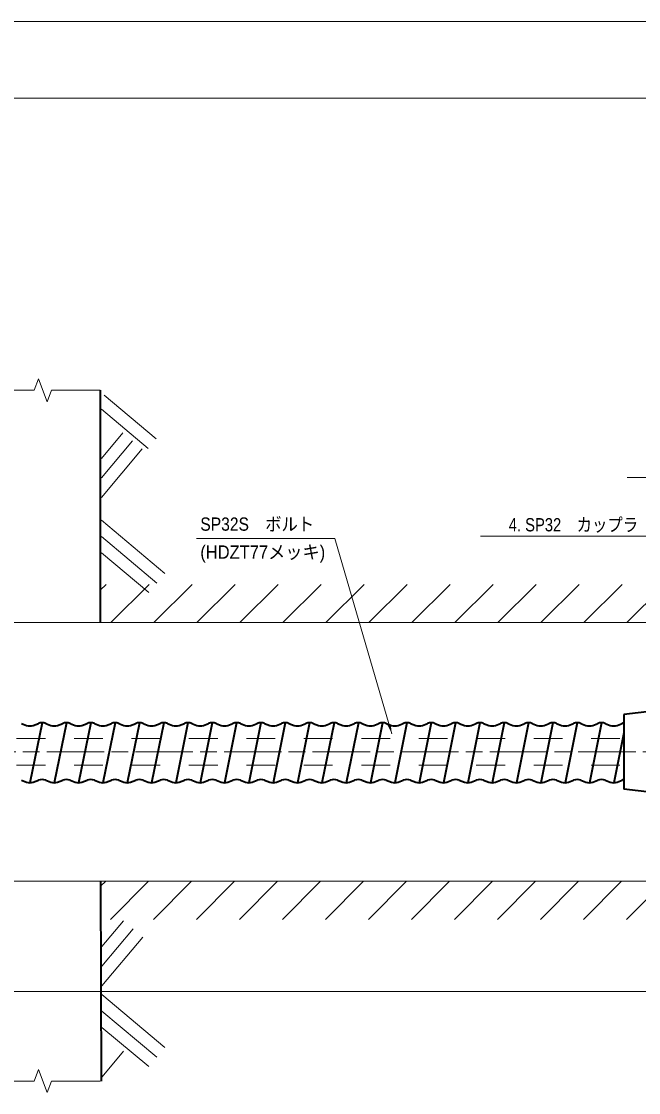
# Model space of a CAD drawing. Units: millimetres at full size, sheet at 1:2.5; details may follow other scales. Extents: x 2099 to 3779, y 1055 to 2257.
# Drawn here: x 2465 to 2787, y 1698 to 2257 of the extents above; entities that cross this region are included whole.
import ezdxf
from ezdxf.enums import TextEntityAlignment as Align

# ---------------------------------------------------------------- set-up
doc = ezdxf.new("R2010")
doc.units = ezdxf.units.MM
doc.header["$LTSCALE"] = 2.5
doc.linetypes.add('CHAIN', pattern=[18.5, 12, -1.5, 3.5, -1.5])
doc.linetypes.add('DASHED_SPACED', pattern=[12, 6, -6])
for name, color, linetype, lineweight in [('1外形線', 7, 'Continuous', 35), ('2細い実線', 3, 'Continuous', 20), ('3隠れ線', 2, 'DASHED_SPACED', 13), ('4中心線', 1, 'CHAIN', 15), ('6寸法線', 4, 'Continuous', 13), ('7 枠・タイトル', 7, 'Continuous', 13)]:
    doc.layers.add(name, color=color, linetype=linetype, lineweight=lineweight)
doc.styles.add('ＭＳ Ｐゴシック', font='')
doc.styles.get('ＭＳ Ｐゴシック').set_extended_font_data('MS PGothic')

# ---------------------------------------------------------------- blocks, each defined once
blk = doc.blocks.new('filled_arrow')
at = {"color": 0, "linetype": 'Continuous', "lineweight": -2}
blk.add_solid([(7.5, 1.25), (0, 0), (7.5, -1.25)], dxfattribs=at)

msp = doc.modelspace()

# ---------------------------------------------------------------- hatches: boundary and pattern name
at = {"layer": '2細い実線', "lineweight": 13}
h = msp.add_hatch(dxfattribs=at)
h.set_pattern_fill('USER', color=256, style=0, pattern_type=2)
h.set_pattern_definition([(45, (2633.764, 1998.384), (-11.22532, 11.22532), [])])
h.paths.add_polyline_path([(2505.957, 1943.508), (2505.957, 1963.508), (3640.046, 1963.508), (3640.046, 1943.508), (3190.306, 1943.508), (3190.306, 1951.008), (3180.306, 1951.008), (3180.306, 1943.508)])
h = msp.add_hatch(dxfattribs=at)
h.set_pattern_fill('USER', color=256, style=0, pattern_type=2)
h.set_pattern_definition([(45, (2633.764, 1978.384), (-11.22532, 11.22532), [])])
h.paths.add_polyline_path([(2506.128, 1788.509), (2506.063, 1808.508), (3180.306, 1808.508), (3180.306, 1801.008), (3190.306, 1801.008), (3190.306, 1808.508), (3640.046, 1808.508), (3640.046, 1788.509)])

# ---------------------------------------------------------------- linework, layer by layer
at = {"layer": '1外形線'}
for p, q in [((2505.957, 2064.892), (2505.957, 1943.508)), ((2794.326, 1897.208), (2779.326, 1895.508)), ((2464.805, 1890.911), (2467.467, 1889.864)), ((2475.597, 1891.222), (2469.247, 1859.882)), ((2471.004, 1889.864), (2473.668, 1890.903)), ((2477.505, 1890.911), (2480.167, 1889.864)), ((2488.274, 1891.222), (2481.924, 1859.882)), ((2483.704, 1889.864), (2486.368, 1890.903)), ((2490.205, 1890.911), (2492.867, 1889.864)), ((2500.986, 1891.222), (2494.624, 1859.882)), ((2496.404, 1889.864), (2499.068, 1890.903)), ((2502.905, 1890.911), (2505.567, 1889.864)), ((2513.674, 1891.222), (2507.324, 1859.882)), ((2509.104, 1889.864), (2511.768, 1890.903)), ((2515.605, 1890.911), (2518.267, 1889.864)), ((2526.374, 1891.222), (2520.024, 1859.882)), ((2521.804, 1889.864), (2524.468, 1890.903)), ((2528.305, 1890.911), (2530.967, 1889.864)), ((2539.086, 1891.222), (2532.724, 1859.882)), ((2534.504, 1889.864), (2537.168, 1890.903)), ((2541.005, 1890.911), (2543.667, 1889.864)), ((2551.774, 1891.222), (2545.424, 1859.882)), ((2547.204, 1889.864), (2549.868, 1890.903)), ((2553.705, 1890.911), (2556.367, 1889.864)), ((2564.474, 1891.222), (2558.124, 1859.882)), ((2559.904, 1889.864), (2562.568, 1890.903)), ((2566.405, 1890.911), (2569.067, 1889.864)), ((2577.186, 1891.222), (2570.824, 1859.882)), ((2572.604, 1889.864), (2575.268, 1890.903)), ((2579.105, 1890.911), (2581.767, 1889.864)), ((2589.874, 1891.222), (2583.524, 1859.882)), ((2585.304, 1889.864), (2587.968, 1890.903)), ((2591.805, 1890.911), (2594.467, 1889.864)), ((2602.574, 1891.222), (2596.224, 1859.882)), ((2598.004, 1889.864), (2600.668, 1890.903)), ((2604.505, 1890.911), (2607.167, 1889.864)), ((2615.286, 1891.222), (2608.924, 1859.882)), ((2610.704, 1889.864), (2613.368, 1890.903)), ((2617.205, 1890.911), (2619.867, 1889.864)), ((2628.009, 1891.222), (2621.659, 1859.882)), ((2623.404, 1889.864), (2626.068, 1890.903)), ((2629.905, 1890.911), (2632.567, 1889.864)), ((2640.72, 1891.222), (2634.359, 1859.882)), ((2636.104, 1889.864), (2638.768, 1890.903)), ((2642.605, 1890.911), (2645.267, 1889.864)), ((2653.409, 1891.222), (2647.059, 1859.882)), ((2648.804, 1889.864), (2651.468, 1890.903)), ((2655.305, 1890.911), (2657.967, 1889.864)), ((2666.086, 1891.222), (2659.736, 1859.882)), ((2661.504, 1889.864), (2664.168, 1890.903)), ((2668.005, 1890.911), (2670.667, 1889.864)), ((2678.797, 1891.222), (2672.436, 1859.882)), ((2674.204, 1889.864), (2676.868, 1890.903)), ((2680.705, 1890.911), (2683.367, 1889.864)), ((2691.486, 1891.222), (2685.136, 1859.882)), ((2686.904, 1889.864), (2689.568, 1890.903)), ((2693.405, 1890.911), (2696.067, 1889.864)), ((2704.186, 1891.222), (2697.836, 1859.882)), ((2699.604, 1889.864), (2702.268, 1890.903)), ((2706.105, 1890.911), (2708.767, 1889.864)), ((2716.886, 1891.222), (2710.536, 1859.882)), ((2712.304, 1889.864), (2714.968, 1890.903)), ((2718.805, 1890.911), (2721.467, 1889.864)), ((2729.586, 1891.222), (2723.236, 1859.882)), ((2725.004, 1889.864), (2727.668, 1890.903)), ((2731.505, 1890.911), (2734.167, 1889.864)), ((2742.286, 1891.222), (2735.936, 1859.882)), ((2737.704, 1889.864), (2740.368, 1890.903)), ((2744.205, 1890.911), (2746.867, 1889.864)), ((2754.997, 1891.222), (2748.636, 1859.882)), ((2750.404, 1889.864), (2753.068, 1890.903)), ((2756.905, 1890.911), (2759.567, 1889.864)), ((2767.686, 1891.222), (2761.336, 1859.882)), ((2763.104, 1889.864), (2765.768, 1890.903)), ((2769.605, 1890.911), (2772.267, 1889.864)), ((2775.804, 1889.864), (2778.468, 1890.903)), ((2779.326, 1895.508), (2779.326, 1856.508)), ((2779.326, 1885.993), (2774.036, 1859.882)), ((2464.805, 1861.221), (2467.467, 1860.174)), ((2471.004, 1860.174), (2473.668, 1861.213)), ((2477.505, 1861.221), (2480.167, 1860.174)), ((2483.704, 1860.174), (2486.368, 1861.213)), ((2490.205, 1861.221), (2492.867, 1860.174)), ((2496.404, 1860.174), (2499.068, 1861.213)), ((2502.905, 1861.221), (2505.567, 1860.174)), ((2509.104, 1860.174), (2511.768, 1861.213)), ((2515.605, 1861.221), (2518.267, 1860.174)), ((2521.804, 1860.174), (2524.468, 1861.213)), ((2528.305, 1861.221), (2530.967, 1860.174)), ((2534.504, 1860.174), (2537.168, 1861.213)), ((2541.005, 1861.221), (2543.667, 1860.174)), ((2547.204, 1860.174), (2549.868, 1861.213)), ((2553.705, 1861.221), (2556.367, 1860.174)), ((2559.904, 1860.174), (2562.568, 1861.213)), ((2566.405, 1861.221), (2569.067, 1860.174)), ((2572.604, 1860.174), (2575.268, 1861.213)), ((2579.105, 1861.221), (2581.767, 1860.174)), ((2585.304, 1860.174), (2587.968, 1861.213)), ((2591.805, 1861.221), (2594.467, 1860.174)), ((2598.004, 1860.174), (2600.668, 1861.213)), ((2604.505, 1861.221), (2607.167, 1860.174)), ((2610.704, 1860.174), (2613.368, 1861.213)), ((2617.205, 1861.221), (2619.867, 1860.174)), ((2623.404, 1860.174), (2626.068, 1861.213)), ((2629.905, 1861.221), (2632.567, 1860.174)), ((2636.104, 1860.174), (2638.768, 1861.213)), ((2642.605, 1861.221), (2645.267, 1860.174)), ((2648.804, 1860.174), (2651.468, 1861.213)), ((2655.305, 1861.221), (2657.967, 1860.174)), ((2661.504, 1860.174), (2664.168, 1861.213)), ((2668.005, 1861.221), (2670.667, 1860.174)), ((2674.204, 1860.174), (2676.868, 1861.213)), ((2680.705, 1861.221), (2683.367, 1860.174)), ((2686.904, 1860.174), (2689.568, 1861.213)), ((2693.405, 1861.221), (2696.067, 1860.174)), ((2699.604, 1860.174), (2702.268, 1861.213)), ((2706.105, 1861.221), (2708.767, 1860.174)), ((2712.304, 1860.174), (2714.968, 1861.213)), ((2718.805, 1861.221), (2721.467, 1860.174)), ((2725.004, 1860.174), (2727.668, 1861.213)), ((2731.505, 1861.221), (2734.167, 1860.174)), ((2737.704, 1860.174), (2740.368, 1861.213)), ((2744.205, 1861.221), (2746.867, 1860.174)), ((2750.404, 1860.174), (2753.068, 1861.213)), ((2756.905, 1861.221), (2759.567, 1860.174)), ((2763.104, 1860.174), (2765.768, 1861.213)), ((2769.605, 1861.221), (2772.267, 1860.174)), ((2775.804, 1860.174), (2778.468, 1861.213)), ((2794.326, 1854.808), (2779.326, 1856.508)), ((2506.063, 1808.508), (2506.436, 1704.08))]:
    msp.add_line(p, q, dxfattribs=at)
for centre, radius, start, end in [((2475.597, 1885.222), 6, 71.46161, 108.75705), ((2488.297, 1885.222), 6, 71.46161, 108.75705), ((2500.997, 1885.222), 6, 71.46161, 108.75705), ((2513.697, 1885.222), 6, 71.46161, 108.75705), ((2526.397, 1885.222), 6, 71.46161, 108.75705), ((2539.097, 1885.222), 6, 71.46161, 108.75705), ((2551.797, 1885.222), 6, 71.46161, 108.75705), ((2564.497, 1885.222), 6, 71.46161, 108.75705), ((2577.197, 1885.222), 6, 71.46161, 108.75705), ((2589.897, 1885.222), 6, 71.46161, 108.75705), ((2602.597, 1885.222), 6, 71.46161, 108.75705), ((2615.297, 1885.222), 6, 71.46161, 108.75705), ((2627.997, 1885.222), 6, 71.46161, 108.75705), ((2640.697, 1885.222), 6, 71.46161, 108.75705), ((2653.397, 1885.222), 6, 71.46161, 108.75705), ((2666.097, 1885.222), 6, 71.46161, 108.75705), ((2678.797, 1885.222), 6, 71.46161, 108.75705), ((2691.497, 1885.222), 6, 71.46161, 108.75705), ((2704.197, 1885.222), 6, 71.46161, 108.75705), ((2716.897, 1885.222), 6, 71.46161, 108.75705), ((2729.597, 1885.222), 6, 71.46161, 108.75705), ((2742.297, 1885.222), 6, 71.46161, 108.75705), ((2754.997, 1885.222), 6, 71.46161, 108.75705), ((2767.697, 1885.222), 6, 71.46161, 108.75705), ((2780.397, 1885.222), 6, 100.28187, 108.75705), ((2469.236, 1895.072), 5.5, 251.24295, 288.75705), ((2481.936, 1895.072), 5.5, 251.24295, 288.75705), ((2494.636, 1895.072), 5.5, 251.24295, 288.75705), ((2507.336, 1895.072), 5.5, 251.24295, 288.75705), ((2520.036, 1895.072), 5.5, 251.24295, 288.75705), ((2532.736, 1895.072), 5.5, 251.24295, 288.75705), ((2545.436, 1895.072), 5.5, 251.24295, 288.75705), ((2558.136, 1895.072), 5.5, 251.24295, 288.75705), ((2570.836, 1895.072), 5.5, 251.24295, 288.75705), ((2583.536, 1895.072), 5.5, 251.24295, 288.75705), ((2596.236, 1895.072), 5.5, 251.24295, 288.75705), ((2608.936, 1895.072), 5.5, 251.24295, 288.75705), ((2621.636, 1895.072), 5.5, 251.24295, 288.75705), ((2634.336, 1895.072), 5.5, 251.24295, 288.75705), ((2647.036, 1895.072), 5.5, 251.24295, 288.75705), ((2659.736, 1895.072), 5.5, 251.24295, 288.75705), ((2672.436, 1895.072), 5.5, 251.24295, 288.75705), ((2685.136, 1895.072), 5.5, 251.24295, 288.75705), ((2697.836, 1895.072), 5.5, 251.24295, 288.75705), ((2710.536, 1895.072), 5.5, 251.24295, 288.75705), ((2723.236, 1895.072), 5.5, 251.24295, 288.75705), ((2735.936, 1895.072), 5.5, 251.24295, 288.75705), ((2748.636, 1895.072), 5.5, 251.24295, 288.75705), ((2761.336, 1895.072), 5.5, 251.24295, 288.75705), ((2774.036, 1895.072), 5.5, 251.24295, 288.75705), ((2469.236, 1865.382), 5.5, 251.24295, 288.75705), ((2475.597, 1855.532), 6, 71.46161, 108.75705), ((2481.936, 1865.382), 5.5, 251.24295, 288.75705), ((2488.297, 1855.532), 6, 71.46161, 108.75705), ((2494.636, 1865.382), 5.5, 251.24295, 288.75705), ((2500.997, 1855.532), 6, 71.46161, 108.75705), ((2507.336, 1865.382), 5.5, 251.24295, 288.75705), ((2513.697, 1855.532), 6, 71.46161, 108.75705), ((2520.036, 1865.382), 5.5, 251.24295, 288.75705), ((2526.397, 1855.532), 6, 71.46161, 108.75705), ((2532.736, 1865.382), 5.5, 251.24295, 288.75705), ((2539.097, 1855.532), 6, 71.46161, 108.75705), ((2545.436, 1865.382), 5.5, 251.24295, 288.75705), ((2551.797, 1855.532), 6, 71.46161, 108.75705), ((2558.136, 1865.382), 5.5, 251.24295, 288.75705), ((2564.497, 1855.532), 6, 71.46161, 108.75705), ((2570.836, 1865.382), 5.5, 251.24295, 288.75705), ((2577.197, 1855.532), 6, 71.46161, 108.75705), ((2583.536, 1865.382), 5.5, 251.24295, 288.75705), ((2589.897, 1855.532), 6, 71.46161, 108.75705), ((2596.236, 1865.382), 5.5, 251.24295, 288.75705), ((2602.597, 1855.532), 6, 71.46161, 108.75705), ((2608.936, 1865.382), 5.5, 251.24295, 288.75705), ((2615.297, 1855.532), 6, 71.46161, 108.75705), ((2621.636, 1865.382), 5.5, 251.24295, 288.75705), ((2627.997, 1855.532), 6, 71.46161, 108.75705), ((2634.336, 1865.382), 5.5, 251.24295, 288.75705), ((2640.697, 1855.532), 6, 71.46161, 108.75705), ((2647.036, 1865.382), 5.5, 251.24295, 288.75705), ((2653.397, 1855.532), 6, 71.46161, 108.75705), ((2659.736, 1865.382), 5.5, 251.24295, 288.75705), ((2666.097, 1855.532), 6, 71.46161, 108.75705), ((2672.436, 1865.382), 5.5, 251.24295, 288.75705), ((2678.797, 1855.532), 6, 71.46161, 108.75705), ((2685.136, 1865.382), 5.5, 251.24295, 288.75705), ((2691.497, 1855.532), 6, 71.46161, 108.75705), ((2697.836, 1865.382), 5.5, 251.24295, 288.75705), ((2704.197, 1855.532), 6, 71.46161, 108.75705), ((2710.536, 1865.382), 5.5, 251.24295, 288.75705), ((2716.897, 1855.532), 6, 71.46161, 108.75705), ((2723.236, 1865.382), 5.5, 251.24295, 288.75705), ((2729.597, 1855.532), 6, 71.46161, 108.75705), ((2735.936, 1865.382), 5.5, 251.24295, 288.75705), ((2742.297, 1855.532), 6, 71.46161, 108.75705), ((2748.636, 1865.382), 5.5, 251.24295, 288.75705), ((2754.997, 1855.532), 6, 71.46161, 108.75705), ((2761.336, 1865.382), 5.5, 251.24295, 288.75705), ((2767.697, 1855.532), 6, 71.46161, 108.75705), ((2774.036, 1865.382), 5.5, 251.24295, 288.75705), ((2780.397, 1855.532), 6, 100.28187, 108.75705)]:
    msp.add_arc(centre, radius, start, end, dxfattribs=at)
at = {"layer": '2細い実線'}
for p, q in [((2473.778, 2070.892), (2471.528, 2064.892)), ((2473.778, 2070.892), (2478.278, 2058.892)), ((2446.099, 2064.892), (2471.528, 2064.892)), ((2480.528, 2064.892), (2478.278, 2058.892)), ((2480.528, 2064.892), (2505.957, 2064.892)), ((3180.306, 1943.508), (2446.326, 1943.508)), ((3180.306, 1808.508), (2446.325, 1808.508)), ((2473.776, 1710.08), (2471.526, 1704.08)), ((2473.776, 1710.08), (2478.276, 1698.08)), ((2446.097, 1704.08), (2471.526, 1704.08)), ((2480.526, 1704.08), (2478.276, 1698.08)), ((2480.526, 1704.08), (2505.955, 1704.08))]:
    msp.add_line(p, q, dxfattribs=at)
at = {"layer": '2細い実線', "lineweight": 13}
for p, q in [((2535.151, 2039.531), (2508.065, 2062.258)), ((2530.933, 2034.504), (2506.548, 2054.965)), ((2506.548, 2029.265), (2517.796, 2042.671)), ((2506.548, 2019.055), (2522.824, 2038.452)), ((2506.548, 2008.846), (2527.851, 2034.234)), ((2539.758, 1969.215), (2506.548, 1997.082)), ((2535.54, 1964.188), (2506.548, 1988.516)), ((2531.322, 1959.161), (2506.548, 1979.949)), ((2506.874, 1774.335), (2518.123, 1787.74)), ((2506.858, 1764.106), (2523.15, 1783.522)), ((2506.858, 1753.897), (2528.177, 1779.304)), ((2539.711, 1721.668), (2506.858, 1749.235)), ((2535.493, 1716.641), (2506.858, 1740.668)), ((2531.274, 1711.614), (2506.858, 1732.101)), ((2506.89, 1706.375), (2518.138, 1719.781))]:
    msp.add_line(p, q, dxfattribs=at)
at = {"layer": '3隠れ線'}
for p, q in [((2432.297, 1883.008), (2779.326, 1883.008)), ((2432.297, 1869.008), (2779.326, 1869.008))]:
    msp.add_line(p, q, dxfattribs=at)
at = {"layer": '4中心線'}
msp.add_line((2339.326, 1876.008), (3650.376, 1876.008), dxfattribs=at)
at = {"layer": '6寸法線'}
msp.add_line((2339.326, 1750.807), (3607.839, 1750.807), dxfattribs=at)
for points in [[(2919.615, 1903.952), (2918.248, 1908.761), (2886.853, 2019.215), (2781.05, 2019.215)], [(2658.226, 1885.384), (2656.821, 1890.182), (2628.368, 1987.391), (2556.202, 1987.391)], [(2839.272, 1882.865), (2837.478, 1887.532), (2798.568, 1988.75), (2704.499, 1988.75)]]:
    msp.add_lwpolyline(points, dxfattribs=at)
at = {"layer": '7 枠・タイトル'}
for p, q in [((2099.362, 2257.486), (3779.362, 2257.486)), ((2139.362, 2217.486), (3739.362, 2217.486))]:
    msp.add_line(p, q, dxfattribs=at)

# ---------------------------------------------------------------- block references
at = {"layer": '6寸法線', "xscale": 0.667, "yscale": 0.667, "rotation": 106.3}
msp.add_blockref('filled_arrow', (2658.226, 1885.384), dxfattribs=at)

# ---------------------------------------------------------------- texts
at = {"layer": '6寸法線', "style": 'ＭＳ Ｐゴシック'}
for s, width, p in [('SP32S\u3000ボルト', 0.9, (2558.208, 1989.417)), ('(HDZT77メッキ)', 0.95, (2558.208, 1974.829))]:
    msp.add_text(s, height=6.928, dxfattribs=dict(at, width=width)).set_placement(p, align=Align.BOTTOM_LEFT)
at = {"layer": '6寸法線', "style": 'ＭＳ Ｐゴシック', "width": 0.85}
msp.add_text('4. SP32\u3000カップラ', height=6.928, dxfattribs=at).set_placement((2786.806, 1994.62), align=Align.MIDDLE_RIGHT)

doc.saveas('drawing.dxf')
